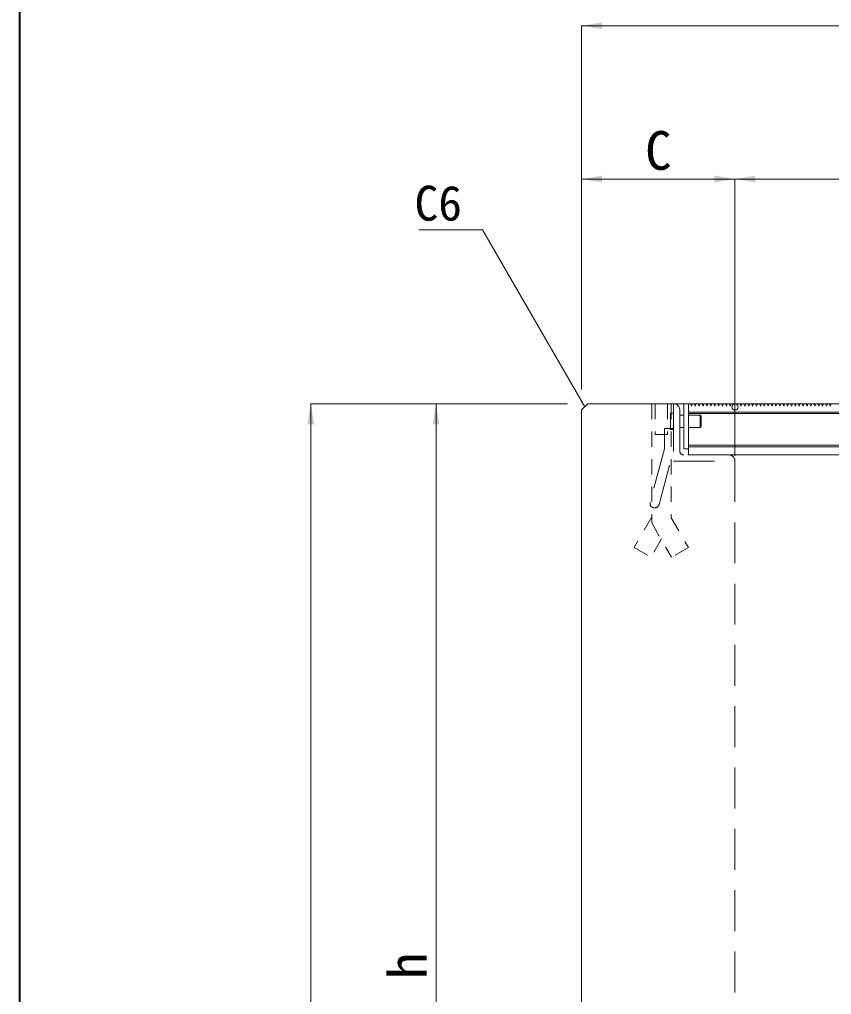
# Model space of a CAD drawing. Units: millimetres at full size; details may follow other scales. Extents: x 77366 to 106166, y -28085 to 6898.
# Drawn here: x 77766 to 78560, y -17107 to -16153 of the extents above; entities that cross this region are included whole.
import ezdxf
from ezdxf.enums import TextEntityAlignment as Align

# ---------------------------------------------------------------- set-up
doc = ezdxf.new("R2010")
doc.units = ezdxf.units.MM
doc.header["$LTSCALE"] = 50
doc.linetypes.add('USER1', pattern=[0.54, 0.3, -0.24])
doc.linetypes.add('USER2', pattern=[1.2, 0.8, -0.4])
for name, color, linetype, lineweight in [('受枠', 3, 'USER2', 9), ('図枠', 7, 'Continuous', 5), ('寸法線', 7, 'Continuous', 13), ('引出線', 4, 'Continuous', 13), ('本体', 2, 'Continuous', 20), ('ｲﾝｻｰﾄ', 3, 'USER1', 9), ('ｸﾞﾚｰﾁﾝｸﾞ', 7, 'Continuous', 5)]:
    doc.layers.add(name, color=color, linetype=linetype, lineweight=lineweight)
doc.styles.add('ＭＳ ゴシック', font='')
doc.styles.get('ＭＳ ゴシック').set_extended_font_data('MS Gothic')

# ---------------------------------------------------------------- blocks, each defined once
blk = doc.blocks.new('filled_arrow')
at = {"color": 0, "linetype": 'Continuous', "lineweight": -2}
blk.add_solid([(7.5, 1.25), (0, 0), (7.5, -1.25)], dxfattribs=at)

msp = doc.modelspace()

# ---------------------------------------------------------------- linework, layer by layer
at = {"layer": '受枠'}
for p, q in [((78405.8, -16529.22), (78405.8, -16585.22)), ((78411.8, -16575.22), (78411.8, -16535.22)), ((78402.8, -16554.22), (78402.8, -16538.22)), ((78405.8, -16538.22), (78402.8, -16538.22)), ((78405.8, -16554.22), (78405.8, -16538.22)), ((78411.8, -16552.22), (78411.8, -16540.22)), ((78411.8, -16540.22), (78415.8, -16540.22)), ((78415.8, -16552.22), (78415.8, -16540.22)), ((78420.3, -16552.22), (78420.3, -16540.22)), ((78420.3, -16540.22), (78431.8, -16540.22)), ((78431.8, -16552.22), (78431.8, -16540.22)), ((78432.8, -16541.22), (78431.8, -16540.22)), ((78432.8, -16551.22), (78432.8, -16541.22)), ((78405.8, -16553.22), (78396.8, -16553.22)), ((78396.8, -16553.22), (78396.8, -16573.22)), ((78405.8, -16554.22), (78402.8, -16554.22)), ((78405.8, -16573.22), (78405.8, -16553.22)), ((78411.8, -16552.22), (78415.8, -16552.22)), ((78420.3, -16552.22), (78431.8, -16552.22)), ((78431.8, -16552.22), (78432.8, -16551.22)), ((78396.8, -16573.22), (78382.82, -16625.38)), ((78391.51, -16627.71), (78405.49, -16575.55)), ((78459.8, -16579.22), (78415.8, -16579.22)), ((78405.8, -16585.22), (78465.8, -16585.22))]:
    msp.add_line(p, q, dxfattribs=at)
for centre, radius, start, end in [((78405.8, -16535.22), 6, 0, 90), ((78396.8, -16573.22), 9, 345, 0), ((78415.8, -16575.22), 4, 180, 270), ((78459.8, -16585.22), 6, 0, 90), ((78387.17, -16626.55), 4.5, 165, 345)]:
    msp.add_arc(centre, radius, start, end, dxfattribs=at)
at = {"layer": '図枠', "lineweight": 40}
msp.add_line((77765.8, -15405.36), (77765.8, -20945.36), dxfattribs=at)
at = {"layer": '寸法線'}
for p, q in [((78315.8, -16159.22), (79315.8, -16159.22)), ((78315.8, -16515.22), (78315.8, -16159.22)), ((78315.8, -16309.22), (78465.8, -16309.22)), ((78315.8, -16515.22), (78315.8, -16309.22)), ((78465.8, -16580.22), (78465.8, -16309.22)), ((78465.8, -16309.22), (79165.8, -16309.22)), ((78465.8, -16580.22), (78465.8, -16309.22)), ((78050.8, -17779.22), (78050.8, -16529.22)), ((78301.8, -16529.22), (78050.8, -16529.22)), ((78173.3, -16529.22), (78173.3, -17629.22)), ((78301.8, -16529.22), (78173.3, -16529.22))]:
    msp.add_line(p, q, dxfattribs=at)
at = {"layer": '引出線'}
msp.add_lwpolyline([(78318.8, -16532.22), (78218.73, -16358.91), (78156.34, -16358.91)], dxfattribs=at)
at = {"layer": '本体'}
for p, q in [((78315.8, -16535.22), (78321.8, -16529.22)), ((78315.8, -16535.22), (78315.8, -17799.22)), ((78321.8, -16529.22), (79309.8, -16529.22))]:
    msp.add_line(p, q, dxfattribs=at)
at = {"layer": '本体', "linetype": 'USER2', "lineweight": 9}
msp.add_line((78465.8, -16585.22), (78465.8, -17629.22), dxfattribs=at)
at = {"layer": 'ｲﾝｻｰﾄ'}
for p, q in [((78384.3, -16529.22), (78384.3, -16645.7)), ((78384.3, -16529.22), (78403.3, -16529.22)), ((78387.72, -16529.22), (78387.72, -16559.22)), ((78399.88, -16529.22), (78399.88, -16559.22)), ((78403.3, -16529.22), (78403.3, -16640.61)), ((78387.72, -16559.22), (78399.88, -16559.22)), ((78384.3, -16639.9), (78367.08, -16669.72)), ((78403.3, -16640.61), (78420.21, -16669.9)), ((78384.3, -16645.7), (78403.75, -16679.4)), ((78367.08, -16669.72), (78383.53, -16679.22)), ((78393.8, -16661.45), (78383.53, -16679.22)), ((78420.21, -16669.9), (78403.75, -16679.4))]:
    msp.add_line(p, q, dxfattribs=at)
at = {"layer": 'ｸﾞﾚｰﾁﾝｸﾞ'}
for p, q in [((78415.8, -16529.22), (78420.3, -16529.22)), ((78415.8, -16529.22), (78415.8, -16573.22)), ((78420.3, -16529.22), (79211.3, -16529.22)), ((78420.3, -16529.22), (78420.3, -16579.22)), ((78420.3, -16529.22), (78422.3, -16529.22)), ((78420.3, -16529.22), (78420.3, -16573.22)), ((78422.3, -16529.22), (78423.2, -16531.32)), ((78423.2, -16531.32), (78424.1, -16529.22)), ((78424.1, -16529.22), (78426.1, -16529.22)), ((78426.1, -16529.22), (78427, -16531.32)), ((78427, -16531.32), (78427.9, -16529.22)), ((78427.9, -16529.22), (78429.9, -16529.22)), ((78429.9, -16529.22), (78430.8, -16531.32)), ((78430.8, -16531.32), (78431.7, -16529.22)), ((78431.7, -16529.22), (78433.7, -16529.22)), ((78433.7, -16529.22), (78434.6, -16531.32)), ((78434.6, -16531.32), (78435.5, -16529.22)), ((78435.5, -16529.22), (78437.5, -16529.22)), ((78437.5, -16529.22), (78438.4, -16531.32)), ((78438.4, -16531.32), (78439.3, -16529.22)), ((78439.3, -16529.22), (78441.3, -16529.22)), ((78441.3, -16529.22), (78442.2, -16531.32)), ((78442.2, -16531.32), (78443.1, -16529.22)), ((78443.1, -16529.22), (78445.1, -16529.22)), ((78445.1, -16529.22), (78446, -16531.32)), ((78446, -16531.32), (78446.9, -16529.22)), ((78446.9, -16529.22), (78448.9, -16529.22)), ((78448.9, -16529.22), (78449.8, -16531.32)), ((78449.8, -16531.32), (78450.7, -16529.22)), ((78450.7, -16529.22), (78452.7, -16529.22)), ((78452.7, -16529.22), (78453.6, -16531.32)), ((78453.6, -16531.32), (78454.5, -16529.22)), ((78454.5, -16529.22), (78456.5, -16529.22)), ((78456.5, -16529.22), (78457.4, -16531.32)), ((78457.4, -16531.32), (78458.3, -16529.22)), ((78458.3, -16529.22), (78460.3, -16529.22)), ((78460.3, -16529.22), (78461.2, -16531.32)), ((78461.2, -16531.32), (78462.1, -16529.22)), ((78468.8, -16529.22), (78470.8, -16529.22)), ((78470.8, -16529.22), (78471.7, -16531.32)), ((78471.7, -16531.32), (78472.6, -16529.22)), ((78472.6, -16529.22), (78474.6, -16529.22)), ((78474.6, -16529.22), (78475.5, -16531.32)), ((78475.5, -16531.32), (78476.4, -16529.22)), ((78476.4, -16529.22), (78478.4, -16529.22)), ((78478.4, -16529.22), (78479.3, -16531.32)), ((78479.3, -16531.32), (78480.2, -16529.22)), ((78480.2, -16529.22), (78482.2, -16529.22)), ((78482.2, -16529.22), (78483.1, -16531.32)), ((78483.1, -16531.32), (78484, -16529.22)), ((78484, -16529.22), (78486, -16529.22)), ((78486, -16529.22), (78486.9, -16531.32)), ((78486.9, -16531.32), (78487.8, -16529.22)), ((78487.8, -16529.22), (78489.8, -16529.22)), ((78489.8, -16529.22), (78490.7, -16531.32)), ((78490.7, -16531.32), (78491.6, -16529.22)), ((78491.6, -16529.22), (78493.6, -16529.22)), ((78493.6, -16529.22), (78494.5, -16531.32)), ((78494.5, -16531.32), (78495.4, -16529.22)), ((78495.4, -16529.22), (78497.4, -16529.22)), ((78497.4, -16529.22), (78498.3, -16531.32)), ((78498.3, -16531.32), (78499.2, -16529.22)), ((78499.2, -16529.22), (78501.2, -16529.22)), ((78501.2, -16529.22), (78502.1, -16531.32)), ((78502.1, -16531.32), (78503, -16529.22)), ((78503, -16529.22), (78505, -16529.22)), ((78505, -16529.22), (78505.9, -16531.32)), ((78505.9, -16531.32), (78506.8, -16529.22)), ((78506.8, -16529.22), (78508.8, -16529.22)), ((78508.8, -16529.22), (78509.7, -16531.32)), ((78509.7, -16531.32), (78510.6, -16529.22)), ((78510.6, -16529.22), (78512.6, -16529.22)), ((78512.6, -16529.22), (78513.5, -16531.32)), ((78513.5, -16531.32), (78514.4, -16529.22)), ((78514.4, -16529.22), (78516.4, -16529.22)), ((78516.4, -16529.22), (78517.3, -16531.32)), ((78517.3, -16531.32), (78518.2, -16529.22)), ((78518.2, -16529.22), (78520.2, -16529.22)), ((78520.2, -16529.22), (78521.1, -16531.32)), ((78521.1, -16531.32), (78522, -16529.22)), ((78522, -16529.22), (78524, -16529.22)), ((78524, -16529.22), (78524.9, -16531.32)), ((78524.9, -16531.32), (78525.8, -16529.22)), ((78525.8, -16529.22), (78527.8, -16529.22)), ((78527.8, -16529.22), (78528.7, -16531.32)), ((78528.7, -16531.32), (78529.6, -16529.22)), ((78529.6, -16529.22), (78531.6, -16529.22)), ((78531.6, -16529.22), (78532.5, -16531.32)), ((78532.5, -16531.32), (78533.4, -16529.22)), ((78533.4, -16529.22), (78535.4, -16529.22)), ((78535.4, -16529.22), (78536.3, -16531.32)), ((78536.3, -16531.32), (78537.2, -16529.22)), ((78537.2, -16529.22), (78539.2, -16529.22)), ((78539.2, -16529.22), (78540.1, -16531.32)), ((78540.1, -16531.32), (78541, -16529.22)), ((78541, -16529.22), (78543, -16529.22)), ((78543, -16529.22), (78543.9, -16531.32)), ((78543.9, -16531.32), (78544.8, -16529.22)), ((78544.8, -16529.22), (78546.8, -16529.22)), ((78546.8, -16529.22), (78547.7, -16531.32)), ((78547.7, -16531.32), (78548.6, -16529.22)), ((78548.6, -16529.22), (78550.6, -16529.22)), ((78550.6, -16529.22), (78551.5, -16531.32)), ((78551.5, -16531.32), (78552.4, -16529.22)), ((78552.4, -16529.22), (78554.4, -16529.22)), ((78554.4, -16529.22), (78555.3, -16531.32)), ((78555.3, -16531.32), (78556.2, -16529.22)), ((78556.2, -16529.22), (78558.2, -16529.22)), ((78558.2, -16529.22), (78559.1, -16531.32)), ((78559.1, -16531.32), (78560, -16529.22)), ((78560, -16529.22), (78562.8, -16529.22)), ((78420.3, -16537.22), (79211.3, -16537.22)), ((78420.3, -16538.72), (79211.3, -16538.72)), ((78415.8, -16573.22), (78420.3, -16573.22)), ((78420.3, -16569.72), (79211.3, -16569.72)), ((78420.3, -16571.22), (79211.3, -16571.22)), ((78420.3, -16579.22), (79211.3, -16579.22))]:
    msp.add_line(p, q, dxfattribs=at)
msp.add_circle((78465.8, -16532.22), 3, dxfattribs=at)

# ---------------------------------------------------------------- block references
at = {"layer": '寸法線', "xscale": 2.67, "yscale": 2.67}
for p in [(78315.8, -16159.22), (78315.8, -16309.22), (78465.8, -16309.22)]:
    msp.add_blockref('filled_arrow', p, dxfattribs=at)
for p, rotation in [((78465.8, -16309.22), 180), ((78050.8, -16529.22), 270), ((78173.3, -16529.22), 270)]:
    msp.add_blockref('filled_arrow', p, dxfattribs=dict(at, rotation=rotation))
at = {"layer": '引出線', "xscale": 0.133, "yscale": 0.133, "rotation": 120}
msp.add_blockref('filled_arrow', (78318.8, -16532.22), dxfattribs=at)

# ---------------------------------------------------------------- texts
at = {"layer": '寸法線', "style": 'ＭＳ ゴシック'}
msp.add_text('C', height=37.98, dxfattribs=at).set_placement((78390.8, -16281.22), align=Align.MIDDLE_CENTER)
msp.add_text('h', height=37.98, rotation=90, dxfattribs=at).set_placement((78145.3, -17079.22), align=Align.MIDDLE_CENTER)
at = {"layer": '引出線', "style": 'ＭＳ ゴシック'}
msp.add_text('C6', height=34.18, dxfattribs=at).set_placement((78198.73, -16315.71), align=Align.TOP_RIGHT)

doc.saveas('drawing.dxf')
